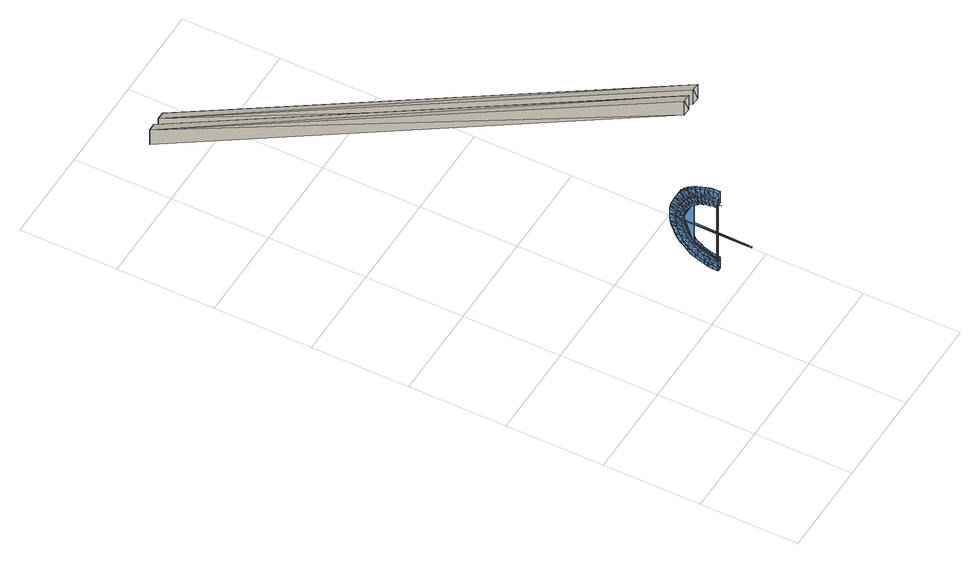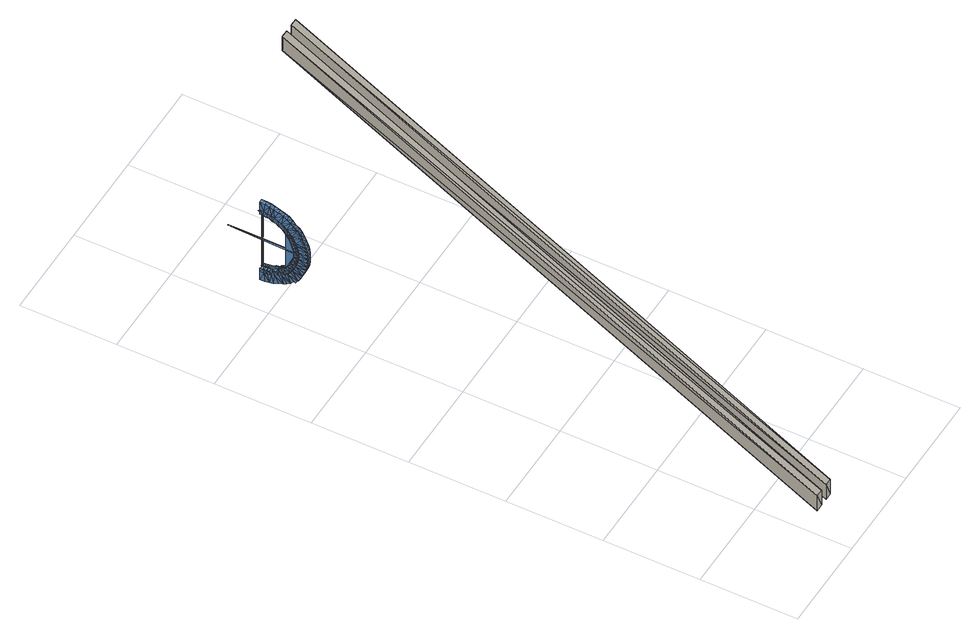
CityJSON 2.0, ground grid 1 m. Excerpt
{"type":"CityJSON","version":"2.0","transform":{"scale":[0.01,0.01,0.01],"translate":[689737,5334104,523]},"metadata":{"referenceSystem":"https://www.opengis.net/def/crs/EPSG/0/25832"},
"CityObjects":{
"building1":{"type":"Building","attributes":{"description":"FZK-Haus create by KHH / IAI / FZK","name":"FZK-Haus","Pset_BuildingCommon.SprinklerProtection":0,"Pset_BuildingCommon.SprinklerProtectionAutomatic":0,"Pset_BuildingCommon.OccupancyType":"citygml:1000 (residential building)","Pset_BuildingCommon.GrossPlannedArea":120,"Pset_BuildingCommon.NumberOfStoreys":2,"Pset_BuildingCommon.YearOfConstruction":"2008","Pset_BuildingCommon.NetAreaPlanned":120,"BaseQuantities.GrossFloorArea":241.5},"children":["building1-1","building1-2","building1-3"]},
"building1-1":{"type":"BuildingConstructiveElement","attributes":{"name":"Wand-Ext-OG-1","Pset_WallCommon.ThermalTransmittance":0.4,"AC_Pset_Name.Name":"Wand-Ext-OG-1","ArchiCADProperties.Ursprungsgeschoss":"Dachgeschoss","ArchiCADProperties.Raumname":"Galerie","ArchiCADProperties.Raumnummer":"7","ArchiCADProperties.Ebene":"Außenwände","ArchiCADProperties.Typ":"Wand","ArchiCADProperties.Geschützt":0,"ArchiCADProperties.Baustoff / Mehrschichtiger Aufbau / Profil / Schraffur":"Leichtbeton 102890359","ArchiCADProperties.Tragende Funktion":"Nicht definiert","ArchiCADProperties.Lage":"Nicht definiert","ArchiCADProperties.Element-Klassifizierung":"Wand","ArchiCADProperties.Umbau-Status":"Bestand","ArchiCADProperties.Anzeigen auf Umbau-Filter":"Alle relevanten Filter","ArchiCADProperties.Struktur - Typ":"Einfach","ArchiCADProperties.Baustoff/Mehrschicht/Profil":"Leichtbeton 102890359","ArchiCADProperties.Außenseite Oberfläche":"Anstrich","ArchiCADProperties.Innenseite Oberfläche":"Anstrich","ArchiCADProperties.Oberfläche Kante":"Anstrich","ArchiCADProperties.Äußerer Neigungswinkel":90,"ArchiCADProperties.Innerer Neigungswinkel":90,"ArchiCADProperties.Wand Neigungstyp":"gerade","ArchiCADProperties.Lage der Referenzlinie":"Außen","ArchiCADProperties.Geschoss für Oberkantenverknüpfung":"Nicht verknüpft","ArchiCADProperties.Geometriemethode":"Uni","BaseQuantities.Length":9.7,"BaseQuantities.Height":3.39,"BaseQuantities.Width":0.3,"BaseQuantities.GrossFootprintArea":2.91,"BaseQuantities.NetFootprintArea":2.91,"BaseQuantities.GrossSideArea":19.26,"BaseQuantities.NetSideArea":18.47,"BaseQuantities.GrossVolume":5.78,"BaseQuantities.NetVolume":5.54,"ArchiCADQuantities.Höhenangabe zum Projekt-Nullpunkt":2.7,"ArchiCADQuantities.Höhe zu Geschoss":0,"ArchiCADQuantities.Höhe":3.5,"ArchiCADQuantities.Oberflächenbereich":18.65,"ArchiCADQuantities.Netto-Volumen":5.54},"parents":["building1"],"geometry":[{"type":"MultiSurface","lod":"3","boundaries":[[[0,1,2]],[[3,4,5]],[[1,6,2]],[[3,7,4]],[[1,8,6]],[[7,9,4]],[[9,10,4]],[[1,0,11]],[[1,12,8]],[[2,6,13]],[[12,14,8]],[[5,4,15]],[[16,17,18]],[[19,20,21]],[[9,22,10]],[[23,18,24]],[[25,2,13]],[[26,7,27]],[[9,7,26]],[[17,24,18]],[[20,28,21]],[[29,5,15]],[[30,1,11]],[[12,1,30]],[[12,31,14]],[[9,32,22]],[[6,8,33]],[[34,35,36]],[[37,38,39]],[[29,15,27]],[[25,30,11]],[[26,38,37]],[[15,26,27]],[[32,40,22]],[[31,41,14]],[[4,10,42]],[[38,43,39]],[[17,44,24]],[[20,45,28]],[[41,46,14]],[[47,27,48]],[[49,13,50]],[[27,26,48]],[[13,6,33]],[[51,9,26]],[[32,9,51]],[[36,35,13]],[[25,13,30]],[[27,24,52]],[[34,53,35]],[[44,52,24]],[[45,54,28]],[[40,55,22]],[[15,4,42]],[[56,12,30]],[[31,12,56]],[[33,13,49]],[[33,57,13]],[[58,51,26]],[[8,14,57]],[[15,51,26]],[[13,33,30]],[[35,59,13]],[[26,60,38]],[[59,33,13]],[[53,61,35]],[[41,62,46]],[[62,63,46]],[[64,65,40]],[[33,56,30]],[[38,66,43]],[[48,26,67]],[[68,33,49]],[[26,51,67]],[[38,37,69]],[[35,36,70]],[[40,32,58]],[[33,8,57]],[[58,32,51]],[[10,22,71]],[[53,34,72]],[[40,65,55]],[[61,59,35]],[[26,51,60]],[[15,42,51]],[[73,49,74]],[[25,13,75]],[[14,46,76]],[[67,77,48]],[[78,68,49]],[[57,33,68]],[[42,10,71]],[[79,31,56]],[[38,60,66]],[[36,35,80]],[[37,38,81]],[[62,82,63]],[[41,31,79]],[[59,83,33]],[[33,57,56]],[[51,84,60]],[[42,71,51]],[[39,43,85]],[[86,58,26]],[[57,87,13]],[[83,57,33]],[[58,84,51]],[[64,88,65]],[[71,58,51]],[[64,40,89]],[[90,25,75]],[[91,26,92]],[[61,83,59]],[[51,26,91]],[[57,14,76]],[[89,40,58]],[[67,51,77]],[[78,57,68]],[[51,58,77]],[[70,36,80]],[[81,38,69]],[[69,37,81]],[[80,35,70]],[[57,79,56]],[[60,84,66]],[[60,38,81]],[[59,35,80]],[[93,39,85]],[[94,53,72]],[[22,55,95]],[[62,96,82]],[[88,97,65]],[[46,63,98]],[[69,91,92]],[[90,75,70]],[[76,98,57]],[[99,89,58]],[[13,33,100]],[[72,80,70]],[[69,81,93]],[[76,57,78]],[[61,53,94]],[[83,76,57]],[[84,101,66]],[[71,89,58]],[[71,22,95]],[[102,41,79]],[[58,89,84]],[[75,80,70]],[[35,59,103]],[[38,60,104]],[[61,105,83]],[[106,107,82]],[[108,109,88]],[[62,41,102]],[[73,78,49]],[[77,110,48]],[[96,106,82]],[[81,85,93]],[[80,94,72]],[[88,64,99]],[[76,46,98]],[[99,64,89]],[[76,102,57]],[[75,13,100]],[[111,51,91]],[[58,89,112]],[[77,58,112]],[[113,76,78]],[[58,51,111]],[[69,81,91]],[[57,102,79]],[[89,114,84]],[[88,109,97]],[[105,115,83]],[[80,35,103]],[[104,60,81]],[[81,38,104]],[[103,59,80]],[[83,115,76]],[[43,66,116]],[[63,82,117]],[[86,99,58]],[[98,87,57]],[[84,60,104]],[[83,59,103]],[[71,95,89]],[[55,65,118]],[[84,114,101]],[[98,76,113]],[[112,119,77]],[[120,113,78]],[[33,57,121]],[[81,104,91]],[[122,123,107]],[[124,125,108]],[[75,103,80]],[[85,43,116]],[[126,61,94]],[[108,88,127]],[[106,122,107]],[[115,128,76]],[[104,111,91]],[[129,130,131]],[[95,55,118]],[[132,62,102]],[[98,63,117]],[[127,88,99]],[[128,98,76]],[[99,133,89]],[[94,126,80]],[[85,116,81]],[[59,83,134]],[[60,84,135]],[[95,118,89]],[[96,62,132]],[[89,99,119]],[[89,133,114]],[[118,99,89]],[[98,132,76]],[[112,89,119]],[[120,98,113]],[[114,136,101]],[[105,61,126]],[[100,33,121]],[[137,58,111]],[[89,58,137]],[[105,138,115]],[[108,125,109]],[[76,132,102]],[[126,103,80]],[[116,104,81]],[[75,100,103]],[[82,107,139]],[[140,125,124]],[[117,139,98]],[[141,127,99]],[[73,120,78]],[[119,110,77]],[[123,122,142]],[[103,59,134]],[[135,84,104]],[[104,60,135]],[[134,83,103]],[[117,98,120]],[[65,97,143]],[[114,84,135]],[[115,83,134]],[[57,76,144]],[[128,117,98]],[[124,108,141]],[[118,127,99]],[[104,135,111]],[[145,128,115]],[[133,146,114]],[[117,82,139]],[[141,108,127]],[[139,87,98]],[[86,141,99]],[[66,101,147]],[[138,145,115]],[[142,148,123]],[[124,86,140]],[[99,127,133]],[[100,134,103]],[[99,127,149]],[[119,99,149]],[[150,117,120]],[[135,137,111]],[[121,134,100]],[[98,117,132]],[[151,152,140]],[[118,65,143]],[[153,96,132]],[[107,123,87]],[[122,154,142]],[[106,96,153]],[[99,89,155]],[[126,134,103]],[[116,135,104]],[[114,146,136]],[[121,57,144]],[[155,89,137]],[[83,115,156]],[[84,114,157]],[[142,154,158]],[[159,131,160]],[[116,66,147]],[[161,105,126]],[[140,152,125]],[[127,162,133]],[[128,163,117]],[[139,117,150]],[[148,87,123]],[[149,164,119]],[[165,150,120]],[[118,143,127]],[[117,153,132]],[[158,166,142]],[[140,167,151]],[[138,105,161]],[[76,98,168]],[[97,109,169]],[[145,163,128]],[[139,107,87]],[[86,124,141]],[[134,83,156]],[[157,114,135]],[[135,84,157]],[[156,115,134]],[[133,114,157]],[[128,115,156]],[[135,155,137]],[[154,170,158]],[[135,147,116]],[[134,161,126]],[[127,141,164]],[[86,167,140]],[[171,172,151]],[[163,173,117]],[[173,139,117]],[[141,174,127]],[[149,127,164]],[[165,139,150]],[[164,110,119]],[[73,165,120]],[[121,144,134]],[[169,141,127]],[[139,175,117]],[[158,176,177]],[[133,162,146]],[[143,169,127]],[[127,99,178]],[[151,179,152]],[[127,174,162]],[[122,106,175]],[[144,76,168]],[[178,99,155]],[[143,97,169]],[[175,106,153]],[[177,180,158]],[[151,181,171]],[[170,176,158]],[[172,179,151]],[[166,148,142]],[[182,172,171]],[[87,139,165]],[[101,136,183]],[[144,156,134]],[[115,128,184]],[[114,133,185]],[[177,176,186]],[[117,175,153]],[[161,156,134]],[[147,157,135]],[[135,157,155]],[[167,181,151]],[[152,187,125]],[[122,188,154]],[[173,87,139]],[[98,117,189]],[[109,125,190]],[[145,191,163]],[[141,86,110]],[[186,192,177]],[[171,193,182]],[[164,141,110]],[[73,87,165]],[[147,101,183]],[[194,138,161]],[[162,195,146]],[[141,86,174]],[[180,166,158]],[[196,197,182]],[[156,115,184]],[[185,133,157]],[[157,114,185]],[[184,128,156]],[[190,86,141]],[[87,188,139]],[[162,133,185]],[[163,128,184]],[[186,198,199]],[[167,200,86]],[[87,73,148]],[[176,201,186]],[[141,127,202]],[[169,190,141]],[[193,167,86]],[[145,138,194]],[[157,185,155]],[[200,110,86]],[[203,173,163]],[[174,204,162]],[[205,197,196]],[[187,190,125]],[[199,206,186]],[[182,207,196]],[[168,98,189]],[[202,127,178]],[[181,193,171]],[[185,178,155]],[[168,184,144]],[[87,208,86]],[[199,198,209]],[[169,109,190]],[[188,122,175]],[[144,184,156]],[[173,210,87]],[[157,183,147]],[[156,194,161]],[[201,198,186]],[[197,211,182]],[[86,212,174]],[[191,203,163]],[[179,213,152]],[[154,214,170]],[[192,180,177]],[[139,188,175]],[[182,211,172]],[[215,216,205]],[[128,163,217]],[[133,162,218]],[[209,219,199]],[[196,220,205]],[[209,221,222]],[[117,139,223]],[[73,224,148]],[[148,188,87]],[[225,216,215]],[[222,221,225]],[[87,148,180]],[[220,193,86]],[[188,214,154]],[[167,226,86]],[[193,181,167]],[[193,207,182]],[[222,208,209]],[[205,227,215]],[[86,190,167]],[[210,228,87]],[[226,212,86]],[[181,229,167]],[[148,224,166]],[[162,204,195]],[[225,230,222]],[[215,231,225]],[[87,228,148]],[[136,146,232]],[[198,233,209]],[[234,197,205]],[[229,200,167]],[[206,192,186]],[[203,210,173]],[[231,220,86]],[[86,141,235]],[[185,202,178]],[[148,166,180]],[[233,221,209]],[[216,234,205]],[[174,162,218]],[[173,163,217]],[[184,128,217]],[[218,162,185]],[[185,133,218]],[[217,163,184]],[[208,231,86]],[[213,187,152]],[[207,220,196]],[[236,184,156]],[[185,232,157]],[[189,117,223]],[[235,141,202]],[[194,236,156]],[[183,232,157]],[[148,237,87]],[[86,238,167]],[[168,189,184]],[[221,239,225]],[[239,216,225]],[[172,240,179]],[[170,241,176]],[[242,224,73]],[[181,226,167]],[[224,243,166]],[[219,206,199]],[[183,136,232]],[[236,145,194]],[[110,244,73]],[[166,214,148]],[[87,180,206]],[[148,228,166]],[[139,87,245]],[[190,187,167]],[[220,227,205]],[[193,246,181]],[[166,243,180]],[[174,212,204]],[[214,241,170]],[[208,219,209]],[[167,187,181]],[[246,229,181]],[[163,173,247]],[[162,174,248]],[[191,145,236]],[[227,231,215]],[[148,214,188]],[[189,217,184]],[[230,208,222]],[[231,230,225]],[[185,218,202]],[[110,200,246]],[[249,242,73]],[[242,243,224]],[[220,207,193]],[[87,206,208]],[[237,245,87]],[[211,250,172]],[[176,251,201]],[[240,213,179]],[[243,242,180]],[[166,252,148]],[[167,253,181]],[[228,254,166]],[[207,255,193]],[[180,242,192]],[[180,192,206]],[[236,217,184]],[[232,218,185]],[[256,257,130]],[[203,258,210]],[[223,139,245]],[[238,86,235]],[[181,259,226]],[[260,249,73]],[[193,261,181]],[[212,174,248]],[[210,173,247]],[[200,229,246]],[[255,246,193]],[[217,163,247]],[[248,174,218]],[[218,162,248]],[[247,173,217]],[[187,213,181]],[[244,260,73]],[[241,251,176]],[[238,253,167]],[[180,251,166]],[[226,262,212]],[[166,263,180]],[[218,248,202]],[[248,235,202]],[[223,247,189]],[[254,263,166]],[[261,259,181]],[[146,195,264]],[[212,265,204]],[[242,266,192]],[[257,230,130]],[[256,267,257]],[[181,240,193]],[[197,268,211]],[[201,269,198]],[[220,270,207]],[[192,266,206]],[[228,271,210]],[[212,272,226]],[[226,273,212]],[[210,274,228]],[[210,275,228]],[[166,241,214]],[[189,247,217]],[[110,246,270]],[[207,261,193]],[[231,227,220]],[[250,240,172]],[[180,276,166]],[[181,277,193]],[[213,240,181]],[[251,241,166]],[[173,210,274]],[[174,212,272]],[[252,237,148]],[[270,255,207]],[[258,275,210]],[[262,265,212]],[[206,219,208]],[[180,263,192]],[[192,251,180]],[[230,131,130]],[[267,230,257]],[[227,278,220]],[[206,249,219]],[[193,240,207]],[[208,230,231]],[[232,146,264]],[[279,191,236]],[[234,280,197]],[[198,281,233]],[[266,249,206]],[[251,269,201]],[[259,262,226]],[[249,266,242]],[[253,277,181]],[[110,270,244]],[[248,238,235]],[[278,270,220]],[[231,244,227]],[[219,282,208]],[[203,191,279]],[[271,274,210]],[[273,272,212]],[[236,279,217]],[[232,264,218]],[[216,283,234]],[[233,284,221]],[[228,275,254]],[[230,285,231]],[[208,260,230]],[[192,286,180]],[[193,287,207]],[[220,288,207]],[[249,282,219]],[[268,250,211]],[[246,255,270]],[[263,289,192]],[[247,173,274]],[[272,212,248]],[[248,174,272]],[[274,210,247]],[[192,290,206]],[[239,291,216]],[[221,292,239]],[[223,245,247]],[[244,278,227]],[[276,252,166]],[[206,281,192]],[[254,293,228]],[[226,273,259]],[[259,294,226]],[[228,271,254]],[[282,260,208]],[[269,281,198]],[[285,244,231]],[[207,268,220]],[[227,288,220]],[[267,230,131]],[[260,285,230]],[[289,290,192]],[[288,295,207]],[[207,295,261]],[[206,290,219]],[[240,250,207]],[[272,273,226]],[[274,271,228]],[[296,247,217]],[[248,297,218]],[[219,281,206]],[[206,298,192]],[[207,299,220]],[[280,268,197]],[[277,287,193]],[[220,268,227]],[[231,300,227]],[[260,282,249]],[[195,204,297]],[[248,272,238]],[[219,301,208]],[[250,268,207]],[[281,269,192]],[[245,274,247]],[[281,284,233]],[[279,296,217]],[[264,297,218]],[[270,278,244]],[[230,302,131]],[[267,303,230]],[[230,304,231]],[[208,304,230]],[[286,276,180]],[[192,269,251]],[[208,292,219]],[[283,280,234]],[[219,305,206]],[[220,306,227]],[[227,283,231]],[[293,271,228]],[[294,273,226]],[[261,307,259]],[[244,285,260]],[[290,301,219]],[[230,292,208]],[[231,283,230]],[[284,292,221]],[[275,308,254]],[[263,309,254]],[[259,294,261]],[[261,310,259]],[[254,293,263]],[[291,283,216]],[[237,271,245]],[[287,299,207]],[[292,291,239]],[[254,311,263]],[[208,312,219]],[[227,313,231]],[[302,160,131]],[[303,302,230]],[[301,314,208]],[[315,300,231]],[[272,273,238]],[[271,274,245]],[[264,195,297]],[[296,203,279]],[[314,304,208]],[[304,315,231]],[[230,316,208]],[[231,317,230]],[[238,273,253]],[[268,280,227]],[[284,281,219]],[[227,300,288]],[[298,286,192]],[[258,203,296]],[[296,274,247]],[[297,272,248]],[[273,294,259]],[[271,293,254]],[[280,283,227]],[[292,284,219]],[[295,307,261]],[[308,311,254]],[[307,318,259]],[[259,318,262]],[[299,306,220]],[[263,311,289]],[[283,291,230]],[[291,292,230]],[[252,271,237]],[[289,319,263]],[[261,310,295]],[[295,320,261]],[[263,309,289]],[[305,298,206]],[[309,293,254]],[[310,294,259]],[[253,273,277]],[[306,313,227]],[[160,302,303]],[[312,305,219]],[[204,265,321]],[[262,322,265]],[[258,323,275]],[[313,317,231]],[[294,310,261]],[[293,309,263]],[[316,312,208]],[[317,316,230]],[[288,324,295]],[[290,325,289]],[[295,320,288]],[[288,326,295]],[[289,319,290]],[[289,327,290]],[[273,294,277]],[[319,309,263]],[[320,310,261]],[[296,323,274]],[[297,321,272]],[[297,204,321]],[[323,258,296]],[[252,293,271]],[[311,328,289]],[[276,309,252]],[[300,329,288]],[[322,321,265]],[[301,330,290]],[[288,326,300]],[[300,331,288]],[[290,325,301]],[[290,332,301]],[[273,322,272]],[[271,333,274]],[[277,310,287]],[[310,320,295]],[[309,319,289]],[[294,310,277]],[[309,293,252]],[[315,329,300]],[[301,332,314]],[[314,334,301]],[[300,331,315]],[[315,335,300]],[[301,330,314]],[[328,327,289]],[[324,336,295]],[[271,337,274]],[[272,338,273]],[[325,319,289]],[[326,320,295]],[[286,309,276]],[[304,339,314]],[[315,335,304]],[[304,339,315]],[[314,334,304]],[[304,340,315]],[[314,340,304]],[[318,341,262]],[[275,333,308]],[[323,333,274]],[[322,321,272]],[[287,310,299]],[[295,336,307]],[[323,333,275]],[[320,326,288]],[[319,325,290]],[[327,332,290]],[[329,324,288]],[[294,322,273]],[[293,333,271]],[[330,325,290]],[[331,326,288]],[[326,331,300]],[[325,330,301]],[[298,325,286]],[[310,320,299]],[[334,330,301]],[[335,331,300]],[[299,326,306]],[[341,322,262]],[[293,342,271]],[[273,343,294]],[[332,344,314]],[[345,329,315]],[[331,335,315]],[[330,334,314]],[[344,340,314]],[[340,345,315]],[[339,334,314]],[[339,335,315]],[[305,325,298]],[[335,339,304]],[[334,339,304]],[[320,326,299]],[[325,319,286]],[[286,319,309]],[[306,326,313]],[[307,346,318]],[[308,347,311]],[[312,330,305]],[[313,331,317]],[[333,347,308]],[[316,339,312]],[[317,339,316]],[[310,346,294]],[[309,348,293]],[[326,331,313]],[[333,347,293]],[[322,341,294]],[[309,349,293]],[[294,350,310]],[[331,335,317]],[[334,330,312]],[[346,341,318]],[[335,339,317]],[[339,334,312]],[[305,330,325]],[[336,351,307]],[[311,348,328]],[[320,346,310]],[[319,348,309]],[[347,348,293]],[[341,346,294]],[[347,348,311]],[[319,352,309]],[[310,353,320]],[[324,354,336]],[[328,355,327]],[[322,356,321]],[[323,357,333]],[[351,346,307]],[[326,354,320]],[[325,358,319]],[[325,359,319]],[[320,360,326]],[[348,355,328]],[[329,361,324]],[[327,358,332]],[[348,355,319]],[[346,351,320]],[[331,361,326]],[[330,362,325]],[[330,363,325]],[[326,364,331]],[[354,351,336]],[[335,361,331]],[[334,362,330]],[[345,365,329]],[[332,362,344]],[[334,366,330]],[[331,367,335]],[[355,358,319]],[[351,354,320]],[[339,368,334]],[[335,369,339]],[[339,370,335]],[[339,370,334]],[[355,358,327]],[[340,370,345]],[[344,371,340]],[[341,372,322]],[[333,373,347]],[[361,354,324]],[[358,362,325]],[[361,354,326]],[[358,362,332]],[[365,361,329]],[[362,371,344]],[[362,371,334]],[[365,361,335]],[[371,370,334]],[[370,365,335]],[[370,365,345]],[[371,370,340]],[[346,374,341]],[[347,375,348]],[[351,376,346]],[[348,377,355]],[[354,378,351]],[[355,379,358]],[[361,380,354]],[[358,381,362]],[[365,382,361]],[[362,383,371]],[[370,384,365]],[[371,385,370]]],"semantics":{"surfaces":[{"type":"Window"}],"values":[0,0,0,0,0,0,0,0,0,0,0,0,0,0,0,0,0,0,0,0,0,0,0,0,0,0,0,0,0,0,0,0,0,0,0,0,0,0,0,0,0,0,0,0,0,0,0,0,0,0,0,0,0,0,0,0,0,0,0,0,0,0,0,0,0,0,0,0,0,0,0,0,0,0,0,0,0,0,0,0,0,0,0,0,0,0,0,0,0,0,0,0,0,0,0,0,0,0,0,0,0,0,0,0,0,0,0,0,0,0,0,0,0,0,0,0,0,0,0,0,0,0,0,0,0,0,0,0,0,0,0,0,0,0,0,0,0,0,0,0,0,0,0,0,0,0,0,0,0,0,0,0,0,0,0,0,0,0,0,0,0,0,0,0,0,0,0,0,0,0,0,0,0,0,0,0,0,0,0,0,0,0,0,0,0,0,0,0,0,0,0,0,0,0,0,0,0,0,0,0,0,0,0,0,0,0,0,0,0,0,0,0,0,0,0,0,0,0,0,0,0,0,0,0,0,0,0,0,0,0,0,0,0,0,0,0,0,0,0,0,0,0,0,0,0,0,0,0,0,0,0,0,0,0,0,0,0,0,0,0,0,0,0,0,0,0,0,0,0,0,0,0,0,0,0,0,0,0,0,0,0,0,0,0,0,0,0,0,0,0,0,0,0,0,0,0,0,0,0,0,0,0,0,0,0,0,0,0,0,0,0,0,0,0,0,0,0,0,0,0,0,0,0,0,0,0,0,0,0,0,0,0,0,0,0,0,0,0,0,0,0,0,0,0,0,0,0,0,0,0,0,0,0,0,0,0,0,0,0,0,0,0,0,0,0,0,0,0,0,0,0,0,0,0,0,0,0,0,0,0,0,0,0,0,0,0,0,0,0,0,0,0,0,0,0,0,0,0,0,0,0,0,0,0,0,0,0,0,0,0,0,0,0,0,0,0,0,0,0,0,0,0,0,0,0,0,0,0,0,0,0,0,0,0,0,0,0,0,0,0,0,0,0,0,0,0,0,0,0,0,0,0,0,0,0,0,0,0,0,0,0,0,0,0,0,0,0,0,0,0,0,0,0,0,0,0,0,0,0,0,0,0,0,0,0,0,0,0,0,0,0,0,0,0,0,0,0,0,0,0,0,0,0,0,0,0,0,0,0,0,0,0,0,0,0,0,0,0,0,0,0,0,0,0,0,0,0,0,0,0,0,0,0,0,0,0,0,0,0,0,0,0,0,0,0,0,0,0,0,0,0,0,0,0,0,0,0,0,0,0,0,0,0,0,0,0,0,0,0,0,0,0,0,0,0,0,0,0,0,0,0,0,0,0,0,0,0,0,0,0,0,0,0,0,0,0,0,0,0,0,0,0,0,0,0,0,0,0,0,0,0,0,0,0,0,0,0,0,0,0,0,0,0,0,0,0,0,0,0,0,0,0,0,0,0,0,0,0,0,0,0,0,0,0,0,0,0,0,0,0,0,0,0,0,0,0,0,0,0,0,0,0,0,0,0,0,0,0,0,0,0,0,0,0,0,0,0,0,0,0,0,0,0,0,0,0,0,0,0,0,0,0,0,0,0,0,0,0,0,0,0,0,0,0,0,0,0,0,0,0,0,0,0,0,0,0,0,0,0,0,0,0,0,0,0,0,0,0,0,0,0,0,0,0,0,0,0,0,0,0,0,0,0,0,0,0,0,0,0,0,0,0,0,0,0,0,0,0,0,0,0,0,0,0,0,0,0,0,0,0,0,0,0,0,0,0,0,0,0,0,0,0,0,0,0,0,0,0,0,0,0,0,0,0,0,0,0,0,0,0,0,0,0,0,0,0,0,0,0,0,0,0,0,0,0,0,0,0,0,0,0,0,0,0,0,0,0,0,0,0,0,0,0,0,0,0,0,0,0,0,0,0,0,0,0,0,0,0,0,0,0,0,0,0,0,0,0,0,0,0,0,0,0,0,0,0,0,0,0,0,0,0,0,0,0,0,0,0,0,0,0,0,0,0,0,0,0,0,0,0,0,0,0,0,0,0,0,0,0,0,0,0,0,0,0,0,0,0,0,0,0,0,0,0,0,0,0,0,0,0,0,0,0,0,0,0,0,0,0,0,0,0,0,0,0,0,0]}}]},
"building1-2":{"type":"BuildingConstructiveElement","attributes":{"name":"Sparren-20","Pset_BeamCommon.Slope":1718.87,"Pset_BeamCommon.IsExternal":0,"Pset_BeamCommon.LoadBearing":1,"AC_Pset_Name.Name":"Sparren-20","ArchiCADProperties.Ursprungsgeschoss":"Dachgeschoss","ArchiCADProperties.Ebene":"Dachkonstruktion","ArchiCADProperties.Typ":"Objekt","ArchiCADProperties.Geschützt":0,"ArchiCADProperties.Baustoff / Mehrschichtiger Aufbau / Profil / Schraffur":"Solid","ArchiCADProperties.Tragende Funktion":"Nicht definiert","ArchiCADProperties.Lage":"Nicht definiert","ArchiCADProperties.Element-Klassifizierung":"Stab / Stabträger","ArchiCADProperties.Umbau-Status":"Bestand","ArchiCADProperties.Anzeigen auf Umbau-Filter":"Alle relevanten Filter","ArchiCADProperties.Drehwinkel":-90,"ArchiCADProperties.Oberfläche":"Kiefer","ArchiCADQuantities.Höhenangabe zum Projekt-Nullpunkt":3.2,"ArchiCADQuantities.Höhe zu Geschoss":0.5,"ArchiCADQuantities.Oberflächenbereich":3.08,"ArchiCADQuantities.Netto-Volumen":0.0813,"ArchiCADQuantities.Fläche":1.04,"ArchiCADQuantities.Höhe (Z Größe)":2.89,"ArchiCADQuantities.Länge (A)":2.5,"ArchiCADQuantities.Volumen":0.0813,"ArchiCADQuantities.Breite (B)":1,"class":"IfcMember"},"parents":["building1"],"geometry":[{"type":"MultiSurface","lod":"3","boundaries":[[[386,387,388]],[[389,386,388]],[[387,386,390]],[[386,391,390]],[[390,392,387]],[[392,388,387]],[[393,389,392]],[[392,389,388]],[[389,393,391]],[[386,389,391]],[[392,390,393]],[[390,391,393]]]}]},
"building1-3":{"type":"BuildingConstructiveElement","attributes":{"name":"Sparren-15","Pset_BeamCommon.Slope":1718.87,"Pset_BeamCommon.IsExternal":0,"Pset_BeamCommon.LoadBearing":1,"AC_Pset_Name.Name":"Sparren-15","ArchiCADProperties.Ursprungsgeschoss":"Dachgeschoss","ArchiCADProperties.Ebene":"Dachkonstruktion","ArchiCADProperties.Typ":"Objekt","ArchiCADProperties.Geschützt":0,"ArchiCADProperties.Baustoff / Mehrschichtiger Aufbau / Profil / Schraffur":"Solid","ArchiCADProperties.Tragende Funktion":"Nicht definiert","ArchiCADProperties.Lage":"Nicht definiert","ArchiCADProperties.Element-Klassifizierung":"Stab / Stabträger","ArchiCADProperties.Umbau-Status":"Bestand","ArchiCADProperties.Anzeigen auf Umbau-Filter":"Alle relevanten Filter","ArchiCADProperties.Drehwinkel":-90,"ArchiCADProperties.Oberfläche":"Kiefer","ArchiCADQuantities.Höhenangabe zum Projekt-Nullpunkt":3.2,"ArchiCADQuantities.Höhe zu Geschoss":0.5,"ArchiCADQuantities.Oberflächenbereich":3.08,"ArchiCADQuantities.Netto-Volumen":0.0813,"ArchiCADQuantities.Fläche":0.4,"ArchiCADQuantities.Höhe (Z Größe)":2.89,"ArchiCADQuantities.Länge (A)":2.5,"ArchiCADQuantities.Volumen":0.0813,"ArchiCADQuantities.Breite (B)":1,"class":"IfcMember"},"parents":["building1"],"geometry":[{"type":"MultiSurface","lod":"3","boundaries":[[[394,395,396]],[[397,394,396]],[[395,394,398]],[[394,399,398]],[[398,400,395]],[[400,396,395]],[[401,397,400]],[[400,397,396]],[[397,401,399]],[[394,397,399]],[[400,398,401]],[[398,399,401]]]}]}
},
"vertices":[
[109,100,242],[109,104,242],[109,100,235],[109,100,165],[109,104,158],[109,100,158],[109,103,235],[109,103,165],[109,107,234],[109,107,166],[109,108,159],[112,100,242],[109,108,241],[112,103,235],[109,110,234],[112,104,158],[111,101,199],[112,101,199],[111,101,165],[111,101,235],[112,101,235],[111,101,201],[109,112,160],[111,100,165],[112,101,165],[112,100,235],[112,103,165],[112,100,165],[112,101,201],[112,100,158],[112,104,242],[109,112,240],[109,110,166],[112,107,234],[112,100,250],[112,104,240],[112,100,240],[112,100,160],[112,104,160],[112,100,150],[109,113,168],[109,116,239],[112,108,159],[112,105,150],[114,101,199],[114,101,235],[109,113,232],[113,100,165],[113,103,165],[113,103,235],[113,100,235],[112,107,166],[114,101,165],[112,105,250],[114,101,201],[109,116,161],[112,108,241],[112,110,234],[112,110,166],[112,108,239],[112,108,161],[112,110,249],[109,120,237],[109,117,231],[109,117,169],[109,120,163],[112,110,151],[113,107,166],[113,107,234],[116,100,160],[116,100,240],[112,112,160],[116,100,250],[113,125,225],[113,97,235],[116,103,235],[112,113,232],[113,110,166],[113,110,234],[112,112,240],[116,104,240],[116,104,160],[109,119,229],[112,112,238],[112,112,162],[116,105,150],[112,125,175],[112,125,225],[109,119,171],[112,113,168],[116,100,235],[116,103,165],[116,100,165],[116,100,150],[116,105,250],[112,116,161],[109,123,235],[109,123,165],[112,117,231],[112,117,169],[116,107,234],[112,114,152],[112,116,239],[116,108,239],[116,108,161],[112,114,248],[109,127,233],[109,122,227],[109,122,173],[109,127,167],[113,125,175],[116,107,166],[113,113,168],[113,113,232],[112,115,163],[112,115,237],[116,110,151],[112,119,229],[112,120,163],[113,117,169],[113,117,231],[116,110,234],[109,130,230],[109,125,225],[109,125,175],[109,130,170],[116,110,249],[112,119,171],[112,119,235],[111,65,199],[111,135,199],[112,135,199],[112,120,237],[112,119,165],[116,112,238],[116,112,162],[112,119,154],[116,110,166],[112,119,246],[112,122,227],[109,127,178],[112,122,173],[109,127,222],[112,123,165],[116,113,232],[112,124,244],[112,124,156],[116,114,152],[112,127,222],[113,119,171],[113,119,229],[109,129,181],[109,133,173],[112,123,235],[109,133,227],[116,113,168],[116,115,237],[116,115,163],[109,129,219],[112,65,199],[114,135,199],[116,114,248],[112,122,167],[112,122,233],[113,122,173],[113,122,227],[112,129,219],[112,127,178],[116,117,231],[112,127,167],[109,135,223],[109,131,184],[109,137,180],[112,125,231],[112,125,169],[112,127,233],[109,137,220],[109,131,216],[116,117,169],[109,135,177],[112,131,216],[112,129,181],[109,132,187],[116,119,154],[116,119,235],[116,119,165],[109,132,213],[112,133,173],[112,130,230],[116,119,229],[112,130,170],[112,128,242],[112,132,213],[112,131,184],[116,119,246],[112,128,158],[109,133,190],[109,140,188],[109,140,212],[109,133,210],[113,127,178],[109,139,216],[116,119,171],[112,132,239],[112,132,161],[109,134,193],[112,133,210],[112,132,187],[112,135,203],[109,134,207],[112,128,228],[109,139,184],[112,128,172],[112,135,177],[112,133,227],[109,135,197],[109,142,196],[116,122,233],[116,122,167],[112,134,207],[112,133,190],[109,142,204],[109,135,203],[116,122,227],[113,127,222],[109,135,200],[112,131,175],[112,134,193],[112,131,225],[113,129,181],[112,135,200],[112,135,197],[116,124,156],[109,141,208],[109,141,192],[116,122,173],[116,124,244],[116,127,222],[116,125,175],[109,142,200],[112,137,180],[112,135,223],[113,131,216],[113,129,219],[113,135,197],[116,125,225],[113,131,184],[116,125,231],[116,125,169],[113,133,210],[112,139,184],[112,137,220],[116,129,219],[116,127,178],[112,133,222],[113,132,187],[111,135,201],[111,135,200],[112,135,235],[112,133,178],[113,135,203],[112,135,181],[112,139,168],[112,135,219],[116,128,158],[112,135,165],[113,132,213],[112,135,201],[112,140,188],[112,139,216],[113,133,190],[116,131,225],[116,128,172],[116,131,175],[116,128,228],[112,139,232],[116,131,216],[116,129,181],[113,134,193],[116,128,242],[112,141,192],[112,140,212],[113,134,207],[112,142,196],[112,141,208],[113,135,200],[116,132,213],[116,131,184],[112,138,188],[112,137,215],[112,138,212],[112,142,200],[112,142,204],[116,133,222],[116,133,178],[112,137,185],[116,132,239],[116,132,161],[116,133,210],[116,132,187],[112,139,192],[112,139,208],[114,135,200],[114,135,201],[112,140,200],[116,134,207],[116,133,190],[112,144,176],[112,142,228],[116,135,219],[116,135,181],[112,144,224],[116,135,203],[116,134,193],[112,140,204],[112,140,196],[116,135,200],[116,135,197],[112,142,172],[116,137,215],[116,137,185],[116,135,165],[116,139,168],[116,135,235],[112,148,186],[116,138,212],[116,138,188],[112,148,214],[112,146,219],[112,149,190],[116,139,208],[116,139,192],[112,149,210],[116,139,232],[116,140,204],[116,140,196],[112,146,181],[119,131,225],[119,128,172],[116,140,200],[112,150,200],[116,142,172],[119,133,222],[119,131,175],[112,150,205],[112,150,195],[116,144,176],[116,142,228],[116,144,224],[119,135,219],[119,133,178],[116,146,181],[119,137,215],[119,135,181],[116,148,186],[116,146,219],[119,139,168],[119,135,235],[116,148,214],[119,138,212],[119,137,185],[116,149,190],[116,149,210],[119,139,208],[119,138,188],[116,150,195],[119,140,204],[119,139,192],[119,140,200],[119,140,196],[116,150,200],[116,150,205],[119,142,172],[119,139,232],[119,144,176],[119,142,228],[119,146,181],[119,144,224],[119,148,186],[119,146,219],[119,149,190],[119,148,214],[119,150,195],[119,149,210],[119,150,200],[119,150,205],
[50,650,110],[50,100,427],[58,100,427],[58,650,110],[50,100,409],[50,650,91],[58,100,409],[58,650,91],
[66,650,110],[66,100,427],[74,100,427],[74,650,110],[66,100,409],[66,650,91],[74,100,409],[74,650,91]
]}
